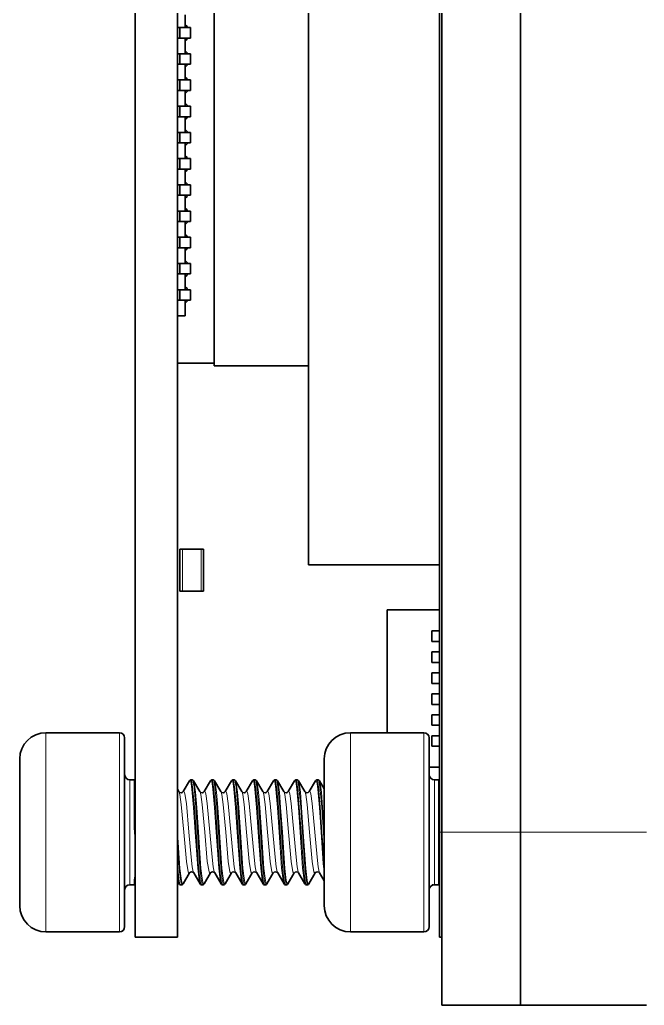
# Model space of a CAD drawing. Extents: x 386 to 1062, y 188 to 634.
# Drawn here: x 582.32 to 594.23, y 598.01 to 616.81 of the extents above; entities that cross this region are included whole.
import ezdxf

# ---------------------------------------------------------------- set-up
doc = ezdxf.new("R2010")
doc.units = 0

msp = doc.modelspace()

# ---------------------------------------------------------------- linework, layer by layer
at = {"color": 7, "lineweight": 35}
for p, q in [((584.525, 599.309), (584.525, 632.309)), ((585.33, 599.309), (585.33, 632.309)), ((590.33, 601.309), (590.33, 630.309)), ((590.371, 601.309), (590.371, 630.309)), ((591.871, 630.309), (591.871, 601.309)), ((591.871, 601.309), (591.871, 630.309))]:
    msp.add_line(p, q, dxfattribs=at)
at = {"color": 7, "lineweight": 35, "ltscale": 0.4}
msp.add_line((587.83, 606.409), (587.83, 622.409), dxfattribs=at)
at = {"color": 7, "lineweight": 35, "ltscale": 0.28}
msp.add_line((586.03, 621.409), (586.03, 610.209), dxfattribs=at)
at = {"color": 7, "lineweight": 35, "ltscale": 0.00475}
for p, q in [((585.48, 616.904), (585.48, 616.714)), ((585.48, 616.904), (585.48, 616.714)), ((585.48, 616.404), (585.48, 616.214)), ((585.48, 616.404), (585.48, 616.214)), ((585.48, 615.904), (585.48, 615.714)), ((585.48, 615.904), (585.48, 615.714)), ((585.48, 615.404), (585.48, 615.214)), ((585.48, 615.404), (585.48, 615.214)), ((585.48, 614.904), (585.48, 614.714)), ((585.48, 614.904), (585.48, 614.714)), ((585.48, 614.404), (585.48, 614.214)), ((585.48, 614.404), (585.48, 614.214)), ((585.48, 613.904), (585.48, 613.714)), ((585.48, 613.904), (585.48, 613.714)), ((585.48, 613.404), (585.48, 613.214)), ((585.48, 613.404), (585.48, 613.214)), ((585.48, 612.904), (585.48, 612.714)), ((585.48, 612.904), (585.48, 612.714)), ((585.48, 612.404), (585.48, 612.214)), ((585.48, 612.404), (585.48, 612.214)), ((585.48, 611.904), (585.48, 611.714)), ((585.48, 611.904), (585.48, 611.714))]:
    msp.add_line(p, q, dxfattribs=at)
at = {"color": 7, "lineweight": 35, "ltscale": 0.00125}
for p, q in [((585.38, 616.659), (585.33, 616.659)), ((585.33, 616.659), (585.38, 616.659)), ((585.33, 616.459), (585.38, 616.459)), ((585.33, 616.459), (585.38, 616.459)), ((585.38, 616.459), (585.33, 616.459)), ((585.38, 616.159), (585.33, 616.159)), ((585.33, 616.159), (585.38, 616.159)), ((585.38, 615.959), (585.33, 615.959)), ((585.33, 615.959), (585.38, 615.959)), ((585.33, 615.959), (585.38, 615.959)), ((585.38, 615.659), (585.33, 615.659)), ((585.33, 615.659), (585.38, 615.659)), ((585.38, 615.459), (585.33, 615.459)), ((585.33, 615.459), (585.38, 615.459)), ((585.33, 615.459), (585.38, 615.459)), ((585.33, 615.159), (585.38, 615.159)), ((585.38, 615.159), (585.33, 615.159)), ((585.33, 614.959), (585.38, 614.959)), ((585.33, 614.959), (585.38, 614.959)), ((585.38, 614.959), (585.33, 614.959)), ((585.33, 614.659), (585.38, 614.659)), ((585.38, 614.659), (585.33, 614.659)), ((585.33, 614.459), (585.38, 614.459)), ((585.33, 614.459), (585.38, 614.459)), ((585.38, 614.459), (585.33, 614.459)), ((585.33, 614.159), (585.38, 614.159)), ((585.38, 614.159), (585.33, 614.159)), ((585.33, 613.959), (585.38, 613.959)), ((585.33, 613.959), (585.38, 613.959)), ((585.38, 613.959), (585.33, 613.959)), ((585.33, 613.659), (585.38, 613.659)), ((585.38, 613.659), (585.33, 613.659)), ((585.33, 613.459), (585.38, 613.459)), ((585.33, 613.459), (585.38, 613.459)), ((585.38, 613.459), (585.33, 613.459)), ((585.38, 613.159), (585.33, 613.159)), ((585.33, 613.159), (585.38, 613.159)), ((585.38, 612.959), (585.33, 612.959)), ((585.33, 612.959), (585.38, 612.959)), ((585.33, 612.959), (585.38, 612.959)), ((585.38, 612.659), (585.33, 612.659)), ((585.33, 612.659), (585.38, 612.659)), ((585.38, 612.459), (585.33, 612.459)), ((585.33, 612.459), (585.38, 612.459)), ((585.33, 612.459), (585.38, 612.459)), ((585.38, 612.159), (585.33, 612.159)), ((585.33, 612.159), (585.38, 612.159)), ((585.38, 611.959), (585.33, 611.959)), ((585.33, 611.959), (585.38, 611.959)), ((585.33, 611.959), (585.38, 611.959)), ((585.38, 611.659), (585.33, 611.659)), ((585.33, 611.659), (585.38, 611.659)), ((585.38, 611.459), (585.33, 611.459)), ((585.33, 611.459), (585.38, 611.459)), ((585.33, 611.459), (585.38, 611.459))]:
    msp.add_line(p, q, dxfattribs=at)
at = {"color": 7, "lineweight": 35, "ltscale": 0.005}
for p, q in [((585.33, 616.659), (585.33, 616.459)), ((585.33, 616.659), (585.33, 616.459)), ((585.38, 616.659), (585.58, 616.659)), ((585.38, 616.659), (585.38, 616.459)), ((585.38, 616.659), (585.38, 616.459)), ((585.38, 616.659), (585.58, 616.659)), ((585.58, 616.659), (585.58, 616.459)), ((585.58, 616.659), (585.58, 616.459)), ((585.58, 616.459), (585.58, 616.659)), ((585.38, 616.459), (585.58, 616.459)), ((585.38, 616.459), (585.58, 616.459)), ((585.33, 616.159), (585.33, 615.959)), ((585.33, 616.159), (585.33, 615.959)), ((585.38, 616.159), (585.58, 616.159)), ((585.38, 616.159), (585.38, 615.959)), ((585.38, 616.159), (585.38, 615.959)), ((585.38, 616.159), (585.58, 616.159)), ((585.58, 616.159), (585.58, 615.959)), ((585.58, 616.159), (585.58, 615.959)), ((585.58, 615.959), (585.58, 616.159)), ((585.38, 615.959), (585.58, 615.959)), ((585.38, 615.959), (585.58, 615.959)), ((585.33, 615.659), (585.33, 615.459)), ((585.33, 615.659), (585.33, 615.459)), ((585.38, 615.659), (585.58, 615.659)), ((585.38, 615.659), (585.38, 615.459)), ((585.38, 615.659), (585.38, 615.459)), ((585.38, 615.659), (585.58, 615.659)), ((585.58, 615.659), (585.58, 615.459)), ((585.58, 615.659), (585.58, 615.459)), ((585.58, 615.459), (585.58, 615.659)), ((585.38, 615.459), (585.58, 615.459)), ((585.38, 615.459), (585.58, 615.459)), ((585.33, 615.159), (585.33, 614.959)), ((585.33, 615.159), (585.33, 614.959)), ((585.38, 615.159), (585.38, 614.959)), ((585.38, 615.159), (585.38, 614.959)), ((585.38, 615.159), (585.58, 615.159)), ((585.38, 615.159), (585.58, 615.159)), ((585.58, 615.159), (585.58, 614.959)), ((585.58, 615.159), (585.58, 614.959)), ((585.58, 614.959), (585.58, 615.159)), ((585.38, 614.959), (585.58, 614.959)), ((585.38, 614.959), (585.58, 614.959)), ((585.33, 614.659), (585.33, 614.459)), ((585.33, 614.659), (585.33, 614.459)), ((585.38, 614.659), (585.38, 614.459)), ((585.38, 614.659), (585.38, 614.459)), ((585.38, 614.659), (585.58, 614.659)), ((585.38, 614.659), (585.58, 614.659)), ((585.58, 614.659), (585.58, 614.459)), ((585.58, 614.659), (585.58, 614.459)), ((585.58, 614.459), (585.58, 614.659)), ((585.38, 614.459), (585.58, 614.459)), ((585.38, 614.459), (585.58, 614.459)), ((585.33, 614.159), (585.33, 613.959)), ((585.33, 614.159), (585.33, 613.959)), ((585.38, 614.159), (585.38, 613.959)), ((585.38, 614.159), (585.58, 614.159)), ((585.38, 614.159), (585.38, 613.959)), ((585.38, 614.159), (585.58, 614.159)), ((585.58, 614.159), (585.58, 613.959)), ((585.58, 614.159), (585.58, 613.959)), ((585.58, 613.959), (585.58, 614.159)), ((585.38, 613.959), (585.58, 613.959)), ((585.38, 613.959), (585.58, 613.959)), ((585.33, 613.659), (585.33, 613.459)), ((585.33, 613.659), (585.33, 613.459)), ((585.38, 613.659), (585.38, 613.459)), ((585.38, 613.659), (585.58, 613.659)), ((585.38, 613.659), (585.38, 613.459)), ((585.38, 613.659), (585.58, 613.659)), ((585.58, 613.659), (585.58, 613.459)), ((585.58, 613.659), (585.58, 613.459)), ((585.58, 613.459), (585.58, 613.659)), ((585.38, 613.459), (585.58, 613.459)), ((585.38, 613.459), (585.58, 613.459)), ((585.33, 613.159), (585.33, 612.959)), ((585.33, 613.159), (585.33, 612.959)), ((585.38, 613.159), (585.58, 613.159)), ((585.38, 613.159), (585.38, 612.959)), ((585.38, 613.159), (585.38, 612.959)), ((585.38, 613.159), (585.58, 613.159)), ((585.58, 612.959), (585.58, 613.159)), ((585.58, 613.159), (585.58, 612.959)), ((585.58, 613.159), (585.58, 612.959)), ((585.38, 612.959), (585.58, 612.959)), ((585.38, 612.959), (585.58, 612.959)), ((585.33, 612.659), (585.33, 612.459)), ((585.33, 612.659), (585.33, 612.459)), ((585.38, 612.659), (585.58, 612.659)), ((585.38, 612.659), (585.38, 612.459)), ((585.38, 612.659), (585.58, 612.659)), ((585.38, 612.659), (585.38, 612.459)), ((585.58, 612.459), (585.58, 612.659)), ((585.58, 612.659), (585.58, 612.459)), ((585.58, 612.659), (585.58, 612.459)), ((585.38, 612.459), (585.58, 612.459)), ((585.38, 612.459), (585.58, 612.459)), ((585.33, 612.159), (585.33, 611.959)), ((585.33, 612.159), (585.33, 611.959)), ((585.38, 612.159), (585.58, 612.159)), ((585.38, 612.159), (585.38, 611.959)), ((585.38, 612.159), (585.38, 611.959)), ((585.38, 612.159), (585.58, 612.159)), ((585.58, 611.959), (585.58, 612.159)), ((585.58, 612.159), (585.58, 611.959)), ((585.58, 612.159), (585.58, 611.959)), ((585.38, 611.959), (585.58, 611.959)), ((585.38, 611.959), (585.58, 611.959)), ((585.33, 611.659), (585.33, 611.459)), ((585.33, 611.659), (585.33, 611.459)), ((585.38, 611.659), (585.58, 611.659)), ((585.38, 611.659), (585.38, 611.459)), ((585.38, 611.659), (585.58, 611.659)), ((585.38, 611.659), (585.38, 611.459)), ((585.58, 611.459), (585.58, 611.659)), ((585.58, 611.659), (585.58, 611.459)), ((585.58, 611.659), (585.58, 611.459)), ((585.38, 611.459), (585.58, 611.459)), ((585.38, 611.459), (585.58, 611.459)), ((590.18, 605.149), (590.18, 604.949)), ((590.18, 605.149), (590.18, 604.949)), ((590.18, 604.749), (590.18, 604.549)), ((590.18, 604.749), (590.18, 604.549)), ((590.18, 604.349), (590.18, 604.149)), ((590.18, 604.349), (590.18, 604.149)), ((590.18, 603.549), (590.18, 603.349)), ((590.18, 603.549), (590.18, 603.349)), ((590.18, 603.149), (590.18, 602.949)), ((590.18, 603.149), (590.18, 602.949)), ((590.13, 602.549), (590.33, 602.549))]:
    msp.add_line(p, q, dxfattribs=at)
at = {"color": 7, "lineweight": 35, "ltscale": 0.001236}
for p, q in [((585.515, 616.679), (585.48, 616.714)), ((585.515, 616.679), (585.48, 616.714)), ((585.515, 616.679), (585.48, 616.714)), ((585.515, 616.179), (585.48, 616.214)), ((585.515, 616.179), (585.48, 616.214)), ((585.515, 616.179), (585.48, 616.214)), ((585.515, 615.679), (585.48, 615.714)), ((585.515, 615.679), (585.48, 615.714)), ((585.515, 615.679), (585.48, 615.714)), ((585.515, 615.179), (585.48, 615.214)), ((585.515, 615.179), (585.48, 615.214)), ((585.515, 615.179), (585.48, 615.214)), ((585.515, 614.679), (585.48, 614.714)), ((585.515, 614.679), (585.48, 614.714)), ((585.515, 614.679), (585.48, 614.714)), ((585.515, 614.179), (585.48, 614.214)), ((585.515, 614.179), (585.48, 614.214)), ((585.515, 614.179), (585.48, 614.214)), ((585.515, 613.679), (585.48, 613.714)), ((585.515, 613.679), (585.48, 613.714)), ((585.515, 613.679), (585.48, 613.714)), ((585.515, 613.179), (585.48, 613.214)), ((585.515, 613.179), (585.48, 613.214)), ((585.515, 613.179), (585.48, 613.214)), ((585.515, 612.679), (585.48, 612.714)), ((585.515, 612.679), (585.48, 612.714)), ((585.515, 612.679), (585.48, 612.714)), ((585.515, 612.179), (585.48, 612.214)), ((585.515, 612.179), (585.48, 612.214)), ((585.515, 612.179), (585.48, 612.214)), ((585.515, 611.679), (585.48, 611.714)), ((585.515, 611.679), (585.48, 611.714)), ((585.515, 611.679), (585.48, 611.714))]:
    msp.add_line(p, q, dxfattribs=at)
at = {"color": 7, "lineweight": 35, "ltscale": 0.001375}
for p, q in [((585.48, 616.714), (585.48, 616.659)), ((585.48, 616.714), (585.48, 616.659)), ((585.48, 616.459), (585.48, 616.404)), ((585.48, 616.459), (585.48, 616.404)), ((585.48, 616.214), (585.48, 616.159)), ((585.48, 616.214), (585.48, 616.159)), ((585.48, 615.959), (585.48, 615.904)), ((585.48, 615.959), (585.48, 615.904)), ((585.48, 615.714), (585.48, 615.659)), ((585.48, 615.714), (585.48, 615.659)), ((585.48, 615.459), (585.48, 615.404)), ((585.48, 615.459), (585.48, 615.404)), ((585.48, 615.214), (585.48, 615.159)), ((585.48, 615.214), (585.48, 615.159)), ((585.48, 614.959), (585.48, 614.904)), ((585.48, 614.959), (585.48, 614.904)), ((585.48, 614.714), (585.48, 614.659)), ((585.48, 614.714), (585.48, 614.659)), ((585.48, 614.459), (585.48, 614.404)), ((585.48, 614.459), (585.48, 614.404)), ((585.48, 614.214), (585.48, 614.159)), ((585.48, 614.214), (585.48, 614.159)), ((585.48, 613.959), (585.48, 613.904)), ((585.48, 613.959), (585.48, 613.904)), ((585.48, 613.714), (585.48, 613.659)), ((585.48, 613.714), (585.48, 613.659)), ((585.48, 613.459), (585.48, 613.404)), ((585.48, 613.459), (585.48, 613.404)), ((585.48, 613.214), (585.48, 613.159)), ((585.48, 613.214), (585.48, 613.159)), ((585.48, 612.959), (585.48, 612.904)), ((585.48, 612.959), (585.48, 612.904)), ((585.48, 612.714), (585.48, 612.659)), ((585.48, 612.714), (585.48, 612.659)), ((585.48, 612.459), (585.48, 612.404)), ((585.48, 612.459), (585.48, 612.404)), ((585.48, 612.214), (585.48, 612.159)), ((585.48, 612.214), (585.48, 612.159)), ((585.48, 611.959), (585.48, 611.904)), ((585.48, 611.959), (585.48, 611.904)), ((585.48, 611.714), (585.48, 611.659)), ((585.48, 611.714), (585.48, 611.659)), ((585.48, 611.459), (585.48, 611.404)), ((585.48, 611.459), (585.48, 611.404))]:
    msp.add_line(p, q, dxfattribs=at)
at = {"color": 7, "lineweight": 35, "ltscale": 0.00036253}
for p, q in [((585.505, 616.689), (585.515, 616.679)), ((585.505, 616.189), (585.515, 616.179)), ((585.505, 615.689), (585.515, 615.679)), ((585.505, 615.189), (585.515, 615.179)), ((585.505, 614.689), (585.515, 614.679)), ((585.505, 614.189), (585.515, 614.179)), ((585.505, 613.689), (585.515, 613.679)), ((585.505, 613.189), (585.515, 613.179)), ((585.505, 612.689), (585.515, 612.679)), ((585.505, 612.189), (585.515, 612.179))]:
    msp.add_line(p, q, dxfattribs=at)
at = {"color": 7, "lineweight": 35, "ltscale": 0.000500488}
for p, q in [((585.515, 616.659), (585.515, 616.679)), ((585.515, 616.659), (585.515, 616.679)), ((585.515, 616.159), (585.515, 616.179)), ((585.515, 616.159), (585.515, 616.179)), ((585.515, 615.659), (585.515, 615.679)), ((585.515, 615.659), (585.515, 615.679)), ((585.515, 615.159), (585.515, 615.179)), ((585.515, 615.159), (585.515, 615.179)), ((585.515, 614.659), (585.515, 614.679)), ((585.515, 614.659), (585.515, 614.679)), ((585.515, 614.159), (585.515, 614.179)), ((585.515, 614.159), (585.515, 614.179)), ((585.515, 613.659), (585.515, 613.679)), ((585.515, 613.659), (585.515, 613.679)), ((585.515, 613.159), (585.515, 613.179)), ((585.515, 613.159), (585.515, 613.179)), ((585.515, 612.659), (585.515, 612.679)), ((585.515, 612.659), (585.515, 612.679)), ((585.515, 612.159), (585.515, 612.179)), ((585.515, 612.159), (585.515, 612.179)), ((585.515, 611.659), (585.515, 611.679)), ((585.515, 611.659), (585.515, 611.679))]:
    msp.add_line(p, q, dxfattribs=at)
at = {"color": 7, "lineweight": 35, "ltscale": 0.003038}
for p, q in [((585.33, 616.459), (585.451, 616.459)), ((585.33, 616.459), (585.451, 616.459)), ((585.33, 615.959), (585.451, 615.959)), ((585.33, 615.959), (585.451, 615.959)), ((585.33, 615.459), (585.451, 615.459)), ((585.33, 615.459), (585.451, 615.459)), ((585.33, 614.959), (585.451, 614.959)), ((585.33, 614.959), (585.451, 614.959)), ((585.33, 614.459), (585.451, 614.459)), ((585.33, 614.459), (585.451, 614.459)), ((585.33, 613.959), (585.451, 613.959)), ((585.33, 613.959), (585.451, 613.959)), ((585.33, 613.459), (585.451, 613.459)), ((585.33, 613.459), (585.451, 613.459)), ((585.33, 612.959), (585.451, 612.959)), ((585.33, 612.959), (585.451, 612.959)), ((585.33, 612.459), (585.451, 612.459)), ((585.33, 612.459), (585.451, 612.459)), ((585.33, 611.959), (585.451, 611.959)), ((585.33, 611.959), (585.451, 611.959)), ((585.33, 611.459), (585.451, 611.459)), ((585.33, 611.459), (585.451, 611.459))]:
    msp.add_line(p, q, dxfattribs=at)
at = {"color": 7, "lineweight": 35, "ltscale": 0.002504}
for p, q in [((585.38, 616.459), (585.48, 616.459)), ((585.38, 615.959), (585.48, 615.959)), ((585.38, 615.459), (585.48, 615.459)), ((585.38, 614.959), (585.48, 614.959)), ((585.38, 614.459), (585.48, 614.459)), ((585.38, 613.959), (585.48, 613.959)), ((585.38, 613.459), (585.48, 613.459)), ((585.38, 612.959), (585.48, 612.959)), ((585.38, 612.459), (585.48, 612.459)), ((585.38, 611.959), (585.48, 611.959)), ((585.38, 611.459), (585.48, 611.459))]:
    msp.add_line(p, q, dxfattribs=at)
at = {"color": 7, "lineweight": 35, "ltscale": 0.000712585}
for p, q in [((585.451, 616.459), (585.48, 616.459)), ((585.48, 616.459), (585.451, 616.459)), ((585.451, 615.959), (585.48, 615.959)), ((585.48, 615.959), (585.451, 615.959)), ((585.451, 615.459), (585.48, 615.459)), ((585.48, 615.459), (585.451, 615.459)), ((585.48, 614.959), (585.451, 614.959)), ((585.451, 614.959), (585.48, 614.959)), ((585.48, 614.459), (585.451, 614.459)), ((585.451, 614.459), (585.48, 614.459)), ((585.48, 613.959), (585.451, 613.959)), ((585.451, 613.959), (585.48, 613.959)), ((585.48, 613.459), (585.451, 613.459)), ((585.451, 613.459), (585.48, 613.459)), ((585.451, 612.959), (585.48, 612.959)), ((585.48, 612.959), (585.451, 612.959)), ((585.451, 612.459), (585.48, 612.459)), ((585.48, 612.459), (585.451, 612.459)), ((585.451, 611.959), (585.48, 611.959)), ((585.48, 611.959), (585.451, 611.959)), ((585.451, 611.459), (585.48, 611.459)), ((585.48, 611.459), (585.451, 611.459))]:
    msp.add_line(p, q, dxfattribs=at)
at = {"color": 7, "lineweight": 35, "ltscale": 0.000874329}
for p, q in [((585.48, 616.459), (585.515, 616.459)), ((585.48, 615.959), (585.515, 615.959)), ((585.48, 615.459), (585.515, 615.459)), ((585.48, 614.959), (585.515, 614.959)), ((585.48, 614.459), (585.515, 614.459)), ((585.48, 613.959), (585.515, 613.959)), ((585.48, 613.459), (585.515, 613.459)), ((585.48, 612.959), (585.515, 612.959))]:
    msp.add_line(p, q, dxfattribs=at)
at = {"color": 7, "lineweight": 35, "ltscale": 0.000498962}
for p, q in [((585.515, 616.439), (585.515, 616.459)), ((585.515, 616.439), (585.515, 616.459)), ((585.515, 615.939), (585.515, 615.959)), ((585.515, 615.939), (585.515, 615.959)), ((585.515, 615.439), (585.515, 615.459)), ((585.515, 615.439), (585.515, 615.459)), ((585.515, 614.939), (585.515, 614.959)), ((585.515, 614.939), (585.515, 614.959)), ((585.515, 614.439), (585.515, 614.459)), ((585.515, 614.439), (585.515, 614.459)), ((585.515, 613.939), (585.515, 613.959)), ((585.515, 613.939), (585.515, 613.959)), ((585.515, 613.439), (585.515, 613.459)), ((585.515, 613.439), (585.515, 613.459)), ((585.515, 612.939), (585.515, 612.959)), ((585.515, 612.939), (585.515, 612.959)), ((585.515, 612.439), (585.515, 612.459)), ((585.515, 612.439), (585.515, 612.459)), ((585.515, 611.939), (585.515, 611.959)), ((585.515, 611.939), (585.515, 611.959)), ((585.515, 611.439), (585.515, 611.459)), ((585.515, 611.439), (585.515, 611.459))]:
    msp.add_line(p, q, dxfattribs=at)
at = {"color": 7, "lineweight": 35, "ltscale": 0.001625}
for p, q in [((585.515, 616.459), (585.58, 616.459)), ((585.515, 615.959), (585.58, 615.959)), ((585.515, 615.459), (585.58, 615.459)), ((585.515, 614.959), (585.58, 614.959)), ((585.515, 614.459), (585.58, 614.459)), ((585.515, 613.959), (585.58, 613.959)), ((585.515, 613.459), (585.58, 613.459)), ((585.515, 612.959), (585.58, 612.959)), ((585.515, 612.459), (585.58, 612.459)), ((585.515, 611.959), (585.58, 611.959)), ((585.515, 611.459), (585.58, 611.459))]:
    msp.add_line(p, q, dxfattribs=at)
at = {"color": 7, "lineweight": 35, "ltscale": 0.001238}
for p, q in [((585.48, 616.404), (585.515, 616.439)), ((585.48, 616.404), (585.515, 616.439)), ((585.48, 615.904), (585.515, 615.939)), ((585.48, 615.904), (585.515, 615.939)), ((585.48, 615.404), (585.515, 615.439)), ((585.48, 615.404), (585.515, 615.439)), ((585.48, 614.904), (585.515, 614.939)), ((585.48, 614.904), (585.515, 614.939)), ((585.48, 614.404), (585.515, 614.439)), ((585.48, 614.404), (585.515, 614.439)), ((585.48, 613.904), (585.515, 613.939)), ((585.48, 613.904), (585.515, 613.939)), ((585.48, 613.404), (585.515, 613.439)), ((585.48, 613.404), (585.515, 613.439)), ((585.48, 612.904), (585.515, 612.939)), ((585.48, 612.904), (585.515, 612.939)), ((585.48, 612.404), (585.515, 612.439)), ((585.48, 612.404), (585.515, 612.439)), ((585.48, 611.904), (585.515, 611.939)), ((585.48, 611.904), (585.515, 611.939)), ((585.48, 611.404), (585.515, 611.439)), ((585.48, 611.404), (585.515, 611.439))]:
    msp.add_line(p, q, dxfattribs=at)
at = {"color": 7, "lineweight": 35, "ltscale": 0.00127}
for p, q in [((585.515, 612.941), (585.48, 612.904)), ((585.515, 612.441), (585.48, 612.404)), ((585.48, 612.404), (585.515, 612.441)), ((585.48, 611.904), (585.515, 611.941)), ((585.48, 611.404), (585.515, 611.441))]:
    msp.add_line(p, q, dxfattribs=at)
at = {"color": 7, "lineweight": 35, "ltscale": 0.000874394}
for p, q in [((585.48, 612.459), (585.515, 612.458)), ((585.48, 611.959), (585.515, 611.958)), ((585.48, 611.459), (585.515, 611.458))]:
    msp.add_line(p, q, dxfattribs=at)
at = {"color": 7, "lineweight": 35, "ltscale": 0.000489848}
msp.add_line((585.501, 611.693), (585.515, 611.679), dxfattribs=at)
at = {"color": 7, "lineweight": 35, "ltscale": 0.006125}
msp.add_line((585.48, 611.404), (585.48, 611.159), dxfattribs=at)
msp.add_line((585.48, 611.404), (585.48, 611.159), dxfattribs=at)
at = {"color": 7, "lineweight": 35, "ltscale": 0.003751}
for p, q in [((585.48, 611.159), (585.33, 611.159)), ((585.48, 611.159), (585.33, 611.159)), ((590.33, 605.149), (590.18, 605.149)), ((590.18, 605.149), (590.33, 605.149)), ((590.33, 604.949), (590.18, 604.949)), ((590.18, 604.949), (590.33, 604.949)), ((590.33, 604.749), (590.18, 604.749)), ((590.18, 604.749), (590.33, 604.749)), ((590.33, 604.549), (590.18, 604.549)), ((590.18, 604.549), (590.33, 604.549)), ((590.33, 604.349), (590.18, 604.349)), ((590.18, 604.349), (590.33, 604.349)), ((590.33, 604.149), (590.18, 604.149)), ((590.18, 604.149), (590.33, 604.149)), ((590.33, 603.949), (590.18, 603.949)), ((590.18, 603.949), (590.33, 603.949)), ((590.33, 603.749), (590.18, 603.749)), ((590.18, 603.749), (590.33, 603.749)), ((590.33, 603.549), (590.18, 603.549)), ((590.18, 603.549), (590.33, 603.549)), ((590.33, 603.349), (590.18, 603.349)), ((590.18, 603.349), (590.33, 603.349)), ((590.33, 603.149), (590.18, 603.149)), ((590.18, 603.149), (590.33, 603.149)), ((590.33, 602.949), (590.18, 602.949)), ((590.18, 602.949), (590.33, 602.949)), ((590.33, 602.549), (590.18, 602.549))]:
    msp.add_line(p, q, dxfattribs=at)
at = {"color": 7, "lineweight": 35, "ltscale": 0.022499}
msp.add_line((585.33, 610.259), (585.33, 611.159), dxfattribs=at)
msp.add_line((585.33, 610.259), (585.33, 611.159), dxfattribs=at)
at = {"color": 7, "lineweight": 35, "ltscale": 0.0175}
msp.add_line((585.33, 610.259), (586.03, 610.259), dxfattribs=at)
msp.add_line((585.33, 610.259), (586.03, 610.259), dxfattribs=at)
msp.add_line((585.33, 610.259), (586.03, 610.259), dxfattribs=at)
at = {"color": 7, "lineweight": 35, "ltscale": 0.00625}
for p, q in [((585.33, 610.259), (585.58, 610.259)), ((585.58, 610.259), (585.33, 610.259))]:
    msp.add_line(p, q, dxfattribs=at)
at = {"color": 7, "lineweight": 35, "ltscale": 0.045}
msp.add_line((586.03, 610.209), (587.83, 610.209), dxfattribs=at)
at = {"color": 7, "lineweight": 35, "ltscale": 0.001125}
for p, q in [((585.38, 606.709), (585.425, 606.709)), ((585.83, 606.709), (585.785, 606.709)), ((585.38, 605.909), (585.425, 605.909)), ((585.83, 605.909), (585.785, 605.909)), ((585.785, 605.909), (585.83, 605.909))]:
    msp.add_line(p, q, dxfattribs=at)
at = {"color": 7, "lineweight": 35, "ltscale": 0.02}
for p, q in [((585.38, 605.909), (585.38, 606.709)), ((585.83, 605.909), (585.83, 606.709))]:
    msp.add_line(p, q, dxfattribs=at)
at = {"color": 7, "lineweight": 35, "ltscale": 0.009001}
for p, q in [((585.425, 606.709), (585.785, 606.709)), ((585.425, 605.909), (585.785, 605.909))]:
    msp.add_line(p, q, dxfattribs=at)
at = {"color": 7, "lineweight": 13, "ltscale": 0.02}
for p, q in [((585.425, 605.909), (585.425, 606.709)), ((585.785, 605.909), (585.785, 606.709))]:
    msp.add_line(p, q, dxfattribs=at)
at = {"color": 7, "lineweight": 35, "ltscale": 0.0625}
msp.add_line((587.83, 606.409), (590.33, 606.409), dxfattribs=at)
at = {"color": 7, "lineweight": 35, "ltscale": 0.058499}
msp.add_line((589.33, 603.209), (589.33, 605.549), dxfattribs=at)
at = {"color": 7, "lineweight": 35, "ltscale": 0.025}
msp.add_line((589.33, 605.549), (590.33, 605.549), dxfattribs=at)
at = {"color": 7, "lineweight": 35, "ltscale": 0.004999}
msp.add_line((590.18, 603.949), (590.18, 603.749), dxfattribs=at)
msp.add_line((590.18, 603.949), (590.18, 603.749), dxfattribs=at)
at = {"color": 7, "lineweight": 13, "ltscale": 0.024727}
for p, q in [((582.825, 603.209), (582.825, 602.22)), ((584.225, 603.209), (584.225, 602.22)), ((588.63, 603.209), (588.63, 602.22)), ((590.03, 603.209), (590.03, 602.22))]:
    msp.add_line(p, q, dxfattribs=at)
at = {"color": 7, "lineweight": 35, "ltscale": 0.035001}
for p, q in [((584.225, 603.209), (582.825, 603.209)), ((590.03, 603.209), (588.63, 603.209)), ((584.225, 599.409), (582.825, 599.409)), ((590.03, 599.409), (588.63, 599.409))]:
    msp.add_line(p, q, dxfattribs=at)
at = {"color": 7, "lineweight": 35, "ltscale": 0.023425}
for p, q in [((584.325, 603.109), (584.325, 602.172)), ((590.13, 603.109), (590.13, 602.172))]:
    msp.add_line(p, q, dxfattribs=at)
at = {"color": 7, "lineweight": 35, "ltscale": 0.018219}
for p, q in [((582.325, 602.709), (582.325, 601.98)), ((588.13, 602.709), (588.13, 601.98))]:
    msp.add_line(p, q, dxfattribs=at)
at = {"color": 7, "lineweight": 13, "ltscale": 0.070273}
for p, q in [((582.825, 602.22), (582.825, 599.409)), ((584.225, 602.22), (584.225, 599.409)), ((588.63, 602.22), (588.63, 599.409)), ((590.03, 602.22), (590.03, 599.409))]:
    msp.add_line(p, q, dxfattribs=at)
at = {"color": 7, "lineweight": 35, "ltscale": 0.066574}
for p, q in [((584.325, 602.172), (584.325, 599.509)), ((590.13, 602.172), (590.13, 599.509))]:
    msp.add_line(p, q, dxfattribs=at)
at = {"color": 7, "lineweight": 13, "ltscale": 0.013014}
for p, q in [((584.425, 602.309), (584.425, 601.788)), ((584.505, 602.309), (584.505, 601.788)), ((590.23, 602.309), (590.23, 601.788)), ((590.31, 602.309), (590.31, 601.788))]:
    msp.add_line(p, q, dxfattribs=at)
at = {"color": 7, "lineweight": 35, "ltscale": 0.002}
for p, q in [((584.505, 602.309), (584.425, 602.309)), ((584.505, 600.309), (584.425, 600.309))]:
    msp.add_line(p, q, dxfattribs=at)
at = {"color": 7, "lineweight": 35, "ltscale": 0.006019}
for p, q in [((585.563, 602.293), (585.442, 602.085)), ((586.038, 602.293), (586.159, 602.085)), ((587.238, 602.293), (587.359, 602.085)), ((587.563, 602.293), (587.442, 602.085))]:
    msp.add_line(p, q, dxfattribs=at)
at = {"color": 7, "lineweight": 35, "ltscale": 0.000671387}
for p, q in [((585.614, 602.309), (585.587, 602.309)), ((586.414, 602.309), (586.387, 602.309)), ((587.214, 602.309), (587.187, 602.309)), ((587.614, 602.309), (587.587, 602.309)), ((585.414, 600.309), (585.387, 600.309)), ((586.214, 600.309), (586.187, 600.309)), ((586.614, 600.309), (586.587, 600.309)), ((587.414, 600.309), (587.387, 600.309)), ((590.214, 600.309), (590.187, 600.309))]:
    msp.add_line(p, q, dxfattribs=at)
at = {"color": 7, "lineweight": 35, "ltscale": 0.006018}
for p, q in [((585.638, 602.293), (585.759, 602.085)), ((585.963, 602.293), (585.842, 602.085)), ((586.363, 602.293), (586.242, 602.085)), ((586.438, 602.293), (586.559, 602.085)), ((586.763, 602.293), (586.642, 602.085)), ((586.838, 602.293), (586.959, 602.085)), ((587.163, 602.293), (587.042, 602.085)), ((587.638, 602.293), (587.759, 602.085)), ((587.963, 602.293), (587.842, 602.085))]:
    msp.add_line(p, q, dxfattribs=at)
at = {"color": 7, "lineweight": 35, "ltscale": 0.000669861}
for p, q in [((586.014, 602.309), (585.987, 602.309)), ((586.814, 602.309), (586.787, 602.309)), ((588.014, 602.309), (587.987, 602.309)), ((585.814, 600.309), (585.787, 600.309)), ((587.014, 600.309), (586.987, 600.309)), ((587.814, 600.309), (587.787, 600.309))]:
    msp.add_line(p, q, dxfattribs=at)
at = {"color": 7, "lineweight": 35, "ltscale": 0.004546}
msp.add_line((588.038, 602.293), (588.13, 602.135), dxfattribs=at)
at = {"color": 7, "lineweight": 35, "ltscale": 0.001999}
for p, q in [((590.31, 602.309), (590.23, 602.309)), ((590.31, 600.309), (590.23, 600.309))]:
    msp.add_line(p, q, dxfattribs=at)
at = {"color": 7, "lineweight": 35, "ltscale": 0.051781}
for p, q in [((582.325, 601.98), (582.325, 599.909)), ((588.13, 601.98), (588.13, 599.909))]:
    msp.add_line(p, q, dxfattribs=at)
at = {"color": 7, "lineweight": 35, "ltscale": 0.001473}
msp.add_line((585.33, 602.135), (585.359, 602.085), dxfattribs=at)
at = {"color": 7, "lineweight": 13, "ltscale": 0.036986}
for p, q in [((584.425, 601.788), (584.425, 600.309)), ((590.23, 601.788), (590.23, 600.309)), ((590.31, 601.788), (590.31, 600.309))]:
    msp.add_line(p, q, dxfattribs=at)
at = {"color": 7, "lineweight": 13, "ltscale": 0.00659}
msp.add_line((584.505, 601.788), (584.505, 601.525), dxfattribs=at)
at = {"color": 7, "lineweight": 13, "ltscale": 0.011985}
for p, q in [((585.687, 601.31), (585.655, 601.788)), ((586.087, 601.31), (586.055, 601.788)), ((586.487, 601.31), (586.455, 601.788)), ((586.887, 601.31), (586.855, 601.788)), ((587.287, 601.31), (587.255, 601.788)), ((587.687, 601.31), (587.655, 601.788)), ((588.087, 601.31), (588.055, 601.788))]:
    msp.add_line(p, q, dxfattribs=at)
at = {"color": 7, "lineweight": 13, "ltscale": 0.012041}
for p, q in [((585.682, 601.788), (585.714, 601.308)), ((586.082, 601.788), (586.114, 601.308)), ((586.482, 601.788), (586.514, 601.308)), ((586.882, 601.788), (586.914, 601.308)), ((587.282, 601.788), (587.314, 601.308)), ((587.682, 601.788), (587.714, 601.308)), ((588.082, 601.788), (588.114, 601.308))]:
    msp.add_line(p, q, dxfattribs=at)
at = {"color": 7, "lineweight": 13, "ltscale": 0.011867}
for p, q in [((585.67, 601.309), (585.638, 601.782)), ((586.07, 601.309), (586.038, 601.782)), ((586.47, 601.309), (586.438, 601.782)), ((586.87, 601.309), (586.838, 601.782)), ((587.27, 601.309), (587.238, 601.782)), ((587.67, 601.309), (587.638, 601.782)), ((588.07, 601.309), (588.038, 601.782))]:
    msp.add_line(p, q, dxfattribs=at)
at = {"color": 7, "lineweight": 13, "ltscale": 0.011916}
for p, q in [((585.699, 601.784), (585.731, 601.309)), ((586.099, 601.784), (586.131, 601.309)), ((586.499, 601.784), (586.531, 601.309)), ((586.899, 601.784), (586.931, 601.309)), ((587.299, 601.784), (587.331, 601.309)), ((587.699, 601.784), (587.731, 601.309))]:
    msp.add_line(p, q, dxfattribs=at)
at = {"color": 7, "lineweight": 13, "ltscale": 0.011309}
msp.add_line((588.099, 601.784), (588.13, 601.333), dxfattribs=at)
at = {"color": 7, "lineweight": 13, "ltscale": 0.00203}
msp.add_line((584.514, 601.308), (584.509, 601.389), dxfattribs=at)
at = {"color": 7, "lineweight": 13, "ltscale": 0.000431891}
msp.add_line((584.526, 601.389), (584.509, 601.389), dxfattribs=at)
at = {"color": 7, "lineweight": 13, "ltscale": 0.00034713}
msp.add_line((584.528, 601.309), (584.514, 601.308), dxfattribs=at)
at = {"color": 7, "lineweight": 13, "ltscale": 0.004219}
msp.add_line((584.525, 601.139), (584.514, 601.308), dxfattribs=at)
at = {"color": 7, "lineweight": 13, "ltscale": 0.000600883}
msp.add_line((585.33, 601.333), (585.331, 601.309), dxfattribs=at)
at = {"color": 7, "lineweight": 13, "ltscale": 0.006177}
msp.add_line((588.114, 601.308), (588.13, 601.061), dxfattribs=at)
at = {"color": 7, "lineweight": 35, "ltscale": 0.05}
msp.add_line((590.33, 601.309), (590.33, 599.309), dxfattribs=at)
at = {"color": 7, "lineweight": 13, "ltscale": 0.001021}
msp.add_line((590.33, 601.309), (590.371, 601.309), dxfattribs=at)
at = {"color": 7, "lineweight": 13, "ltscale": 0.0375}
msp.add_line((591.871, 601.309), (590.371, 601.309), dxfattribs=at)
at = {"color": 7, "lineweight": 35, "ltscale": 0.0825}
for p, q in [((590.371, 601.309), (590.371, 598.009)), ((591.871, 601.309), (591.871, 598.009)), ((591.871, 601.309), (591.871, 598.009))]:
    msp.add_line(p, q, dxfattribs=at)
at = {"color": 7, "lineweight": 13, "ltscale": 0.060001}
msp.add_line((591.871, 601.309), (594.271, 601.309), dxfattribs=at)
at = {"color": 7, "lineweight": 13, "ltscale": 0.003232}
msp.add_line((584.509, 600.393), (584.525, 600.522), dxfattribs=at)
at = {"color": 7, "lineweight": 35, "ltscale": 0.006016}
for p, q in [((585.438, 600.325), (585.559, 600.533)), ((585.763, 600.325), (585.642, 600.533)), ((585.838, 600.325), (585.959, 600.533)), ((586.163, 600.325), (586.042, 600.533)), ((586.638, 600.325), (586.759, 600.533)), ((586.963, 600.325), (586.842, 600.533)), ((587.363, 600.325), (587.242, 600.533)), ((587.438, 600.325), (587.559, 600.533)), ((587.763, 600.325), (587.642, 600.533)), ((587.838, 600.325), (587.959, 600.533))]:
    msp.add_line(p, q, dxfattribs=at)
at = {"color": 7, "lineweight": 35, "ltscale": 0.006017}
for p, q in [((586.238, 600.325), (586.359, 600.533)), ((586.563, 600.325), (586.442, 600.533)), ((587.038, 600.325), (587.159, 600.533))]:
    msp.add_line(p, q, dxfattribs=at)
at = {"color": 7, "lineweight": 35, "ltscale": 0.00438}
msp.add_line((588.13, 600.381), (588.042, 600.533), dxfattribs=at)
at = {"color": 7, "lineweight": 13, "ltscale": 0.001169}
msp.add_line((584.505, 600.347), (584.509, 600.393), dxfattribs=at)
at = {"color": 7, "lineweight": 13, "ltscale": 0.000950623}
msp.add_line((584.505, 600.347), (584.505, 600.309), dxfattribs=at)
at = {"color": 7, "lineweight": 35, "ltscale": 0.001635}
msp.add_line((585.363, 600.325), (585.33, 600.381), dxfattribs=at)
at = {"color": 7, "lineweight": 35, "ltscale": 0.020125}
msp.add_line((585.33, 599.309), (584.525, 599.309), dxfattribs=at)
at = {"color": 7, "lineweight": 35, "ltscale": 0.001021}
msp.add_line((590.33, 599.309), (590.371, 599.309), dxfattribs=at)
at = {"color": 7, "lineweight": 35, "ltscale": 0.0375}
msp.add_line((591.871, 598.009), (590.371, 598.009), dxfattribs=at)
at = {"color": 7, "lineweight": 35, "ltscale": 0.060001}
msp.add_line((591.871, 598.009), (594.271, 598.009), dxfattribs=at)
at = {"color": 7, "lineweight": 35, "ltscale": 0.000196844}
msp.add_line((594.183, 598.009), (594.191, 598.009), dxfattribs=at)
at = {"color": 7, "lineweight": 13}
for points in [[(585.563, 602.293), (585.567, 602.298), (585.569, 602.299), (585.571, 602.299), (585.573, 602.298), (585.575, 602.296), (585.579, 602.288), (585.592, 602.24), (585.608, 602.13), (585.638, 601.782)], [(585.587, 602.309), (585.588, 602.309), (585.591, 602.307), (585.594, 602.304), (585.599, 602.293), (585.621, 602.173), (585.655, 601.788)], [(585.614, 602.309), (585.615, 602.309), (585.618, 602.307), (585.62, 602.304), (585.625, 602.293), (585.648, 602.173), (585.682, 601.788)], [(585.638, 602.293), (585.643, 602.283), (585.651, 602.252), (585.675, 602.077), (585.699, 601.784)], [(585.963, 602.293), (585.967, 602.298), (585.969, 602.299), (585.971, 602.299), (585.973, 602.298), (585.975, 602.296), (585.979, 602.288), (585.992, 602.24), (586.008, 602.13), (586.038, 601.782)], [(585.987, 602.309), (585.988, 602.309), (585.991, 602.307), (585.994, 602.304), (585.999, 602.293), (586.021, 602.173), (586.055, 601.788)], [(586.014, 602.309), (586.015, 602.309), (586.018, 602.307), (586.02, 602.304), (586.025, 602.293), (586.047, 602.173), (586.082, 601.788)], [(586.038, 602.293), (586.043, 602.283), (586.051, 602.252), (586.075, 602.077), (586.099, 601.784)], [(586.363, 602.293), (586.367, 602.298), (586.369, 602.299), (586.371, 602.299), (586.372, 602.298), (586.375, 602.296), (586.379, 602.288), (586.392, 602.24), (586.408, 602.13), (586.438, 601.782)], [(586.387, 602.309), (586.388, 602.309), (586.391, 602.307), (586.393, 602.304), (586.399, 602.293), (586.421, 602.173), (586.455, 601.788)], [(586.414, 602.309), (586.415, 602.309), (586.418, 602.307), (586.42, 602.304), (586.425, 602.293), (586.448, 602.173), (586.482, 601.788)], [(586.438, 602.293), (586.443, 602.283), (586.451, 602.252), (586.475, 602.077), (586.499, 601.784)], [(586.763, 602.293), (586.767, 602.298), (586.769, 602.299), (586.771, 602.299), (586.773, 602.298), (586.775, 602.296), (586.779, 602.288), (586.792, 602.24), (586.807, 602.13), (586.838, 601.782)], [(586.787, 602.309), (586.788, 602.309), (586.791, 602.307), (586.794, 602.304), (586.799, 602.293), (586.821, 602.173), (586.855, 601.788)], [(586.814, 602.309), (586.815, 602.309), (586.818, 602.307), (586.82, 602.304), (586.825, 602.293), (586.848, 602.173), (586.882, 601.788)], [(586.838, 602.293), (586.843, 602.283), (586.851, 602.252), (586.875, 602.077), (586.899, 601.784)], [(587.163, 602.293), (587.167, 602.298), (587.169, 602.299), (587.171, 602.299), (587.173, 602.298), (587.175, 602.296), (587.179, 602.288), (587.192, 602.24), (587.208, 602.13), (587.238, 601.782)], [(587.187, 602.309), (587.188, 602.309), (587.191, 602.307), (587.193, 602.304), (587.199, 602.293), (587.221, 602.173), (587.255, 601.788)], [(587.214, 602.309), (587.215, 602.309), (587.218, 602.307), (587.22, 602.304), (587.225, 602.293), (587.247, 602.173), (587.282, 601.788)], [(587.238, 602.293), (587.243, 602.283), (587.251, 602.252), (587.275, 602.077), (587.299, 601.784)], [(587.563, 602.293), (587.567, 602.298), (587.569, 602.299), (587.571, 602.299), (587.573, 602.298), (587.575, 602.296), (587.579, 602.288), (587.592, 602.24), (587.608, 602.13), (587.638, 601.782)], [(587.587, 602.309), (587.588, 602.309), (587.591, 602.307), (587.594, 602.304), (587.599, 602.293), (587.621, 602.173), (587.655, 601.788)], [(587.614, 602.309), (587.615, 602.309), (587.618, 602.307), (587.62, 602.304), (587.625, 602.293), (587.648, 602.173), (587.682, 601.788)], [(587.638, 602.293), (587.643, 602.283), (587.651, 602.252), (587.675, 602.077), (587.699, 601.784)], [(587.963, 602.293), (587.967, 602.298), (587.969, 602.299), (587.971, 602.299), (587.973, 602.298), (587.975, 602.296), (587.979, 602.288), (587.992, 602.24), (588.008, 602.13), (588.038, 601.782)], [(587.987, 602.309), (587.988, 602.309), (587.991, 602.307), (587.994, 602.304), (587.999, 602.293), (588.021, 602.173), (588.055, 601.788)], [(588.014, 602.309), (588.015, 602.309), (588.018, 602.307), (588.02, 602.304), (588.025, 602.293), (588.047, 602.173), (588.082, 601.788)], [(588.038, 602.293), (588.043, 602.283), (588.051, 602.252), (588.075, 602.077), (588.099, 601.784)], [(585.451, 601.309), (585.403, 601.838), (585.377, 602.028), (585.365, 602.071), (585.359, 602.085)], [(585.551, 601.309), (585.501, 601.857), (585.473, 602.044), (585.461, 602.082), (585.455, 602.09), (585.452, 602.092), (585.449, 602.092), (585.446, 602.09), (585.442, 602.085)], [(585.851, 601.309), (585.803, 601.838), (585.777, 602.028), (585.765, 602.071), (585.759, 602.085)], [(585.951, 601.309), (585.901, 601.857), (585.873, 602.044), (585.861, 602.082), (585.855, 602.09), (585.852, 602.092), (585.849, 602.092), (585.846, 602.09), (585.842, 602.085)], [(586.251, 601.309), (586.203, 601.838), (586.177, 602.028), (586.165, 602.071), (586.159, 602.085)], [(586.351, 601.309), (586.301, 601.857), (586.273, 602.044), (586.261, 602.082), (586.255, 602.09), (586.252, 602.092), (586.249, 602.092), (586.246, 602.09), (586.242, 602.085)], [(586.651, 601.309), (586.603, 601.838), (586.577, 602.028), (586.565, 602.071), (586.559, 602.085)], [(586.751, 601.309), (586.701, 601.857), (586.673, 602.044), (586.661, 602.082), (586.655, 602.09), (586.652, 602.092), (586.649, 602.092), (586.646, 602.09), (586.642, 602.085)], [(587.051, 601.309), (587.003, 601.838), (586.977, 602.028), (586.965, 602.071), (586.959, 602.085)], [(587.151, 601.309), (587.101, 601.857), (587.073, 602.044), (587.061, 602.082), (587.055, 602.09), (587.052, 602.092), (587.049, 602.092), (587.046, 602.09), (587.042, 602.085)], [(587.451, 601.309), (587.403, 601.838), (587.377, 602.028), (587.365, 602.071), (587.359, 602.085)], [(587.551, 601.309), (587.501, 601.857), (587.473, 602.044), (587.461, 602.082), (587.455, 602.09), (587.452, 602.092), (587.449, 602.092), (587.446, 602.09), (587.442, 602.085)], [(587.851, 601.309), (587.803, 601.838), (587.777, 602.028), (587.765, 602.071), (587.759, 602.085)], [(587.951, 601.309), (587.901, 601.857), (587.873, 602.044), (587.861, 602.082), (587.855, 602.09), (587.852, 602.092), (587.849, 602.092), (587.846, 602.09), (587.842, 602.085)], [(585.331, 601.309), (585.38, 600.621), (585.407, 600.388), (585.42, 600.334), (585.427, 600.322), (585.43, 600.319), (585.433, 600.319), (585.436, 600.322), (585.438, 600.325)], [(585.559, 600.533), (585.555, 600.528), (585.554, 600.526), (585.551, 600.525), (585.549, 600.526), (585.545, 600.529), (585.541, 600.535), (585.533, 600.556), (585.501, 600.754), (585.451, 601.309)], [(585.642, 600.533), (585.632, 600.557), (585.615, 600.647), (585.592, 600.837), (585.551, 601.309)], [(585.67, 601.309), (585.718, 600.626), (585.745, 600.393), (585.757, 600.339), (585.763, 600.325)], [(585.687, 601.31), (585.733, 600.651), (585.758, 600.412), (585.777, 600.321), (585.782, 600.312), (585.784, 600.31), (585.786, 600.309), (585.787, 600.309)], [(585.714, 601.308), (585.76, 600.65), (585.785, 600.411), (585.804, 600.321), (585.808, 600.312), (585.811, 600.31), (585.813, 600.309), (585.814, 600.309)], [(585.731, 601.309), (585.78, 600.621), (585.807, 600.388), (585.82, 600.334), (585.826, 600.322), (585.83, 600.319), (585.833, 600.319), (585.836, 600.322), (585.838, 600.325)], [(585.959, 600.533), (585.956, 600.528), (585.953, 600.526), (585.951, 600.525), (585.949, 600.526), (585.945, 600.529), (585.941, 600.535), (585.933, 600.556), (585.901, 600.754), (585.851, 601.309)], [(586.042, 600.533), (586.032, 600.557), (586.015, 600.647), (585.992, 600.837), (585.951, 601.309)], [(586.07, 601.309), (586.118, 600.626), (586.145, 600.393), (586.157, 600.339), (586.163, 600.325)], [(586.087, 601.31), (586.133, 600.651), (586.158, 600.412), (586.177, 600.321), (586.182, 600.312), (586.184, 600.31), (586.186, 600.309), (586.187, 600.309)], [(586.114, 601.308), (586.16, 600.65), (586.185, 600.411), (586.204, 600.321), (586.208, 600.312), (586.211, 600.31), (586.213, 600.309), (586.214, 600.309)], [(586.131, 601.309), (586.18, 600.621), (586.207, 600.388), (586.22, 600.334), (586.227, 600.322), (586.23, 600.319), (586.233, 600.319), (586.236, 600.322), (586.238, 600.325)], [(586.359, 600.533), (586.355, 600.528), (586.354, 600.526), (586.351, 600.525), (586.349, 600.526), (586.345, 600.529), (586.341, 600.535), (586.333, 600.556), (586.301, 600.754), (586.251, 601.309)], [(586.442, 600.533), (586.432, 600.557), (586.415, 600.647), (586.392, 600.837), (586.351, 601.309)], [(586.47, 601.309), (586.518, 600.626), (586.545, 600.393), (586.557, 600.339), (586.563, 600.325)], [(586.487, 601.31), (586.533, 600.651), (586.558, 600.412), (586.577, 600.321), (586.582, 600.312), (586.584, 600.31), (586.586, 600.309), (586.587, 600.309)], [(586.514, 601.308), (586.56, 600.65), (586.585, 600.411), (586.604, 600.321), (586.609, 600.312), (586.611, 600.31), (586.613, 600.309), (586.614, 600.309)], [(586.531, 601.309), (586.58, 600.621), (586.607, 600.388), (586.62, 600.334), (586.627, 600.322), (586.63, 600.319), (586.633, 600.319), (586.636, 600.322), (586.638, 600.325)], [(586.759, 600.533), (586.755, 600.528), (586.753, 600.526), (586.75, 600.525), (586.749, 600.526), (586.745, 600.529), (586.741, 600.535), (586.733, 600.556), (586.701, 600.754), (586.651, 601.309)], [(586.842, 600.533), (586.832, 600.557), (586.815, 600.647), (586.792, 600.837), (586.751, 601.309)], [(586.87, 601.309), (586.918, 600.626), (586.945, 600.393), (586.957, 600.339), (586.963, 600.325)], [(586.887, 601.31), (586.933, 600.651), (586.958, 600.412), (586.977, 600.321), (586.982, 600.312), (586.984, 600.31), (586.986, 600.309), (586.987, 600.309)], [(586.914, 601.308), (586.96, 600.65), (586.985, 600.411), (587.004, 600.321), (587.008, 600.312), (587.011, 600.31), (587.013, 600.309), (587.014, 600.309)], [(586.931, 601.309), (586.98, 600.621), (587.007, 600.388), (587.02, 600.334), (587.026, 600.322), (587.03, 600.319), (587.033, 600.319), (587.036, 600.322), (587.038, 600.325)], [(587.159, 600.533), (587.156, 600.528), (587.154, 600.526), (587.151, 600.525), (587.148, 600.526), (587.145, 600.529), (587.141, 600.535), (587.133, 600.556), (587.101, 600.754), (587.051, 601.309)], [(587.242, 600.533), (587.232, 600.557), (587.215, 600.647), (587.192, 600.837), (587.151, 601.309)], [(587.27, 601.309), (587.318, 600.626), (587.345, 600.393), (587.357, 600.339), (587.363, 600.325)], [(587.287, 601.31), (587.333, 600.651), (587.358, 600.412), (587.377, 600.321), (587.382, 600.312), (587.384, 600.31), (587.386, 600.309), (587.387, 600.309)], [(587.314, 601.308), (587.36, 600.65), (587.385, 600.411), (587.404, 600.321), (587.409, 600.312), (587.411, 600.31), (587.413, 600.309), (587.414, 600.309)], [(587.331, 601.309), (587.38, 600.621), (587.407, 600.388), (587.42, 600.334), (587.427, 600.322), (587.43, 600.319), (587.433, 600.319), (587.436, 600.322), (587.438, 600.325)], [(587.559, 600.533), (587.555, 600.528), (587.554, 600.526), (587.551, 600.525), (587.549, 600.526), (587.545, 600.529), (587.541, 600.535), (587.533, 600.556), (587.501, 600.754), (587.451, 601.309)], [(587.642, 600.533), (587.632, 600.557), (587.615, 600.647), (587.592, 600.837), (587.551, 601.309)], [(587.67, 601.309), (587.718, 600.626), (587.745, 600.393), (587.757, 600.339), (587.763, 600.325)], [(587.687, 601.31), (587.733, 600.651), (587.758, 600.412), (587.777, 600.321), (587.782, 600.312), (587.784, 600.31), (587.786, 600.309), (587.787, 600.309)], [(587.714, 601.308), (587.76, 600.65), (587.785, 600.411), (587.804, 600.321), (587.808, 600.312), (587.811, 600.31), (587.813, 600.309), (587.814, 600.309)], [(587.731, 601.309), (587.78, 600.621), (587.807, 600.388), (587.82, 600.334), (587.826, 600.322), (587.83, 600.319), (587.833, 600.319), (587.836, 600.322), (587.838, 600.325)], [(587.959, 600.533), (587.956, 600.528), (587.953, 600.526), (587.951, 600.525), (587.949, 600.526), (587.945, 600.529), (587.941, 600.535), (587.933, 600.556), (587.901, 600.754), (587.851, 601.309)], [(588.042, 600.533), (588.032, 600.557), (588.015, 600.647), (587.992, 600.837), (587.951, 601.309)], [(585.33, 601.062), (585.368, 600.555), (585.4, 600.332), (585.406, 600.317), (585.409, 600.311), (585.411, 600.31), (585.414, 600.309)], [(585.33, 600.687), (585.356, 600.424), (585.37, 600.343), (585.378, 600.32), (585.382, 600.313), (585.385, 600.309), (585.387, 600.309)]]:
    msp.add_lwpolyline(points, dxfattribs=at)
at = {"color": 7, "lineweight": 35}
for centre, radius, start, end in [((582.825, 602.709), 0.5, 90, 180), ((584.225, 603.109), 0.1, 0.0336, 89.9664), ((588.63, 602.709), 0.5, 90, 180), ((590.03, 603.109), 0.1, 0.0336, 89.9664), ((584.425, 602.409), 0.1, 180.0336, 269.9664), ((590.23, 602.409), 0.1, 180.0336, 269.9664), ((584.505, 602.289), 0.02, 0.0336, 89.9664), ((585.589, 602.28), 0.0286, 93.0702, 154.4339), ((585.612, 602.28), 0.0286, 25.5255, 86.973), ((585.989, 602.28), 0.0286, 93.0702, 154.4339), ((586.012, 602.28), 0.0286, 25.5255, 86.973), ((586.389, 602.28), 0.0286, 93.0702, 154.4339), ((586.412, 602.28), 0.0286, 25.5255, 86.973), ((586.789, 602.28), 0.0286, 93.0702, 154.4339), ((586.812, 602.28), 0.0286, 25.5255, 86.973), ((587.189, 602.28), 0.0286, 93.0702, 154.4339), ((587.212, 602.28), 0.0286, 25.5255, 86.973), ((587.589, 602.28), 0.0286, 93.0702, 154.4339), ((587.612, 602.28), 0.0286, 25.5255, 86.973), ((587.989, 602.28), 0.0286, 93.0702, 154.4339), ((588.012, 602.28), 0.0286, 25.5255, 86.973), ((590.31, 602.289), 0.02, 0.0336, 89.9664), ((585.4, 602.112), 0.0489, 214.6592, 271.1436), ((585.402, 602.112), 0.0489, 268.8564, 325.3408), ((585.8, 602.112), 0.0489, 214.6592, 271.1436), ((585.802, 602.112), 0.0489, 268.8564, 325.3408), ((586.2, 602.112), 0.0489, 214.6592, 271.1436), ((586.202, 602.112), 0.0489, 268.8564, 325.3408), ((586.6, 602.112), 0.0489, 214.6592, 271.1436), ((586.602, 602.112), 0.0489, 268.8564, 325.3408), ((587, 602.112), 0.0489, 214.6592, 271.1436), ((587.002, 602.112), 0.0489, 268.8564, 325.3408), ((587.4, 602.112), 0.0489, 214.6592, 271.1436), ((587.402, 602.112), 0.0489, 268.8564, 325.3408), ((587.8, 602.112), 0.0489, 214.6592, 271.1436), ((587.802, 602.112), 0.0489, 268.8564, 325.3408), ((585.6, 600.505), 0.0489, 88.8564, 145.3408), ((585.602, 600.505), 0.0489, 34.6592, 91.1436), ((586, 600.505), 0.0489, 88.8564, 145.3408), ((586.002, 600.505), 0.0489, 34.6592, 91.1436), ((586.4, 600.505), 0.0489, 88.8564, 145.3408), ((586.402, 600.505), 0.0489, 34.6592, 91.1436), ((586.8, 600.505), 0.0489, 88.8564, 145.3408), ((586.802, 600.505), 0.0489, 34.6592, 91.1436), ((587.2, 600.505), 0.0489, 88.8564, 145.3408), ((587.202, 600.505), 0.0489, 34.6592, 91.1436), ((587.6, 600.505), 0.0489, 88.8564, 145.3408), ((587.602, 600.505), 0.0489, 34.6592, 91.1436), ((588, 600.505), 0.0489, 88.8564, 145.3408), ((588.002, 600.505), 0.0489, 34.6592, 91.1436), ((584.425, 600.209), 0.1, 90.0336, 179.9664), ((584.505, 600.329), 0.02, 270.0336, 359.9664), ((585.389, 600.337), 0.0286, 205.5661, 266.9298), ((585.412, 600.337), 0.0286, 273.027, 334.4745), ((585.789, 600.337), 0.0286, 205.5661, 266.9298), ((585.812, 600.337), 0.0286, 273.027, 334.4745), ((586.189, 600.337), 0.0286, 205.5661, 266.9298), ((586.212, 600.337), 0.0286, 273.027, 334.4745), ((586.589, 600.337), 0.0286, 205.5661, 266.9298), ((586.612, 600.337), 0.0286, 273.027, 334.4745), ((586.989, 600.337), 0.0286, 205.5661, 266.9298), ((587.012, 600.337), 0.0286, 273.027, 334.4745), ((587.389, 600.337), 0.0286, 205.5661, 266.9298), ((587.412, 600.337), 0.0286, 273.027, 334.4745), ((587.789, 600.337), 0.0286, 205.5661, 266.9298), ((587.812, 600.337), 0.0286, 273.027, 334.4745), ((590.23, 600.209), 0.1, 90.0336, 179.9664), ((590.31, 600.329), 0.02, 270.0336, 359.9664), ((582.825, 599.909), 0.5, 180, 270), ((588.63, 599.909), 0.5, 180, 270), ((584.225, 599.509), 0.1, 270.0336, 359.9664), ((590.03, 599.509), 0.1, 270.0336, 359.9664)]:
    msp.add_arc(centre, radius, start, end, dxfattribs=at)
at = {"color": 7, "lineweight": 13}
for centre, radius, start, end in [((586.685, 601.521), 2.181, 179.9107, 183.4838), ((584.51, 601.495), 0.0298, 60.3985, 100.4584), ((609.106, 602.45), 21.066, 183.1052, 185.2909), ((625.098, 603.522), 37.077, 183.4206, 184.3871), ((586.079, 600.541), 0.749, 182.5717, 196.7873), ((584.51, 600.413), 0.0198, 267.2232, 325.8902)]:
    msp.add_arc(centre, radius, start, end, dxfattribs=at)
msp.add_ellipse((584.505, 600.366), major_axis=(-0.02, 0), ratio=0.961933, start_param=1.570796, end_param=3.141593, dxfattribs=at)

doc.saveas('drawing.dxf')
